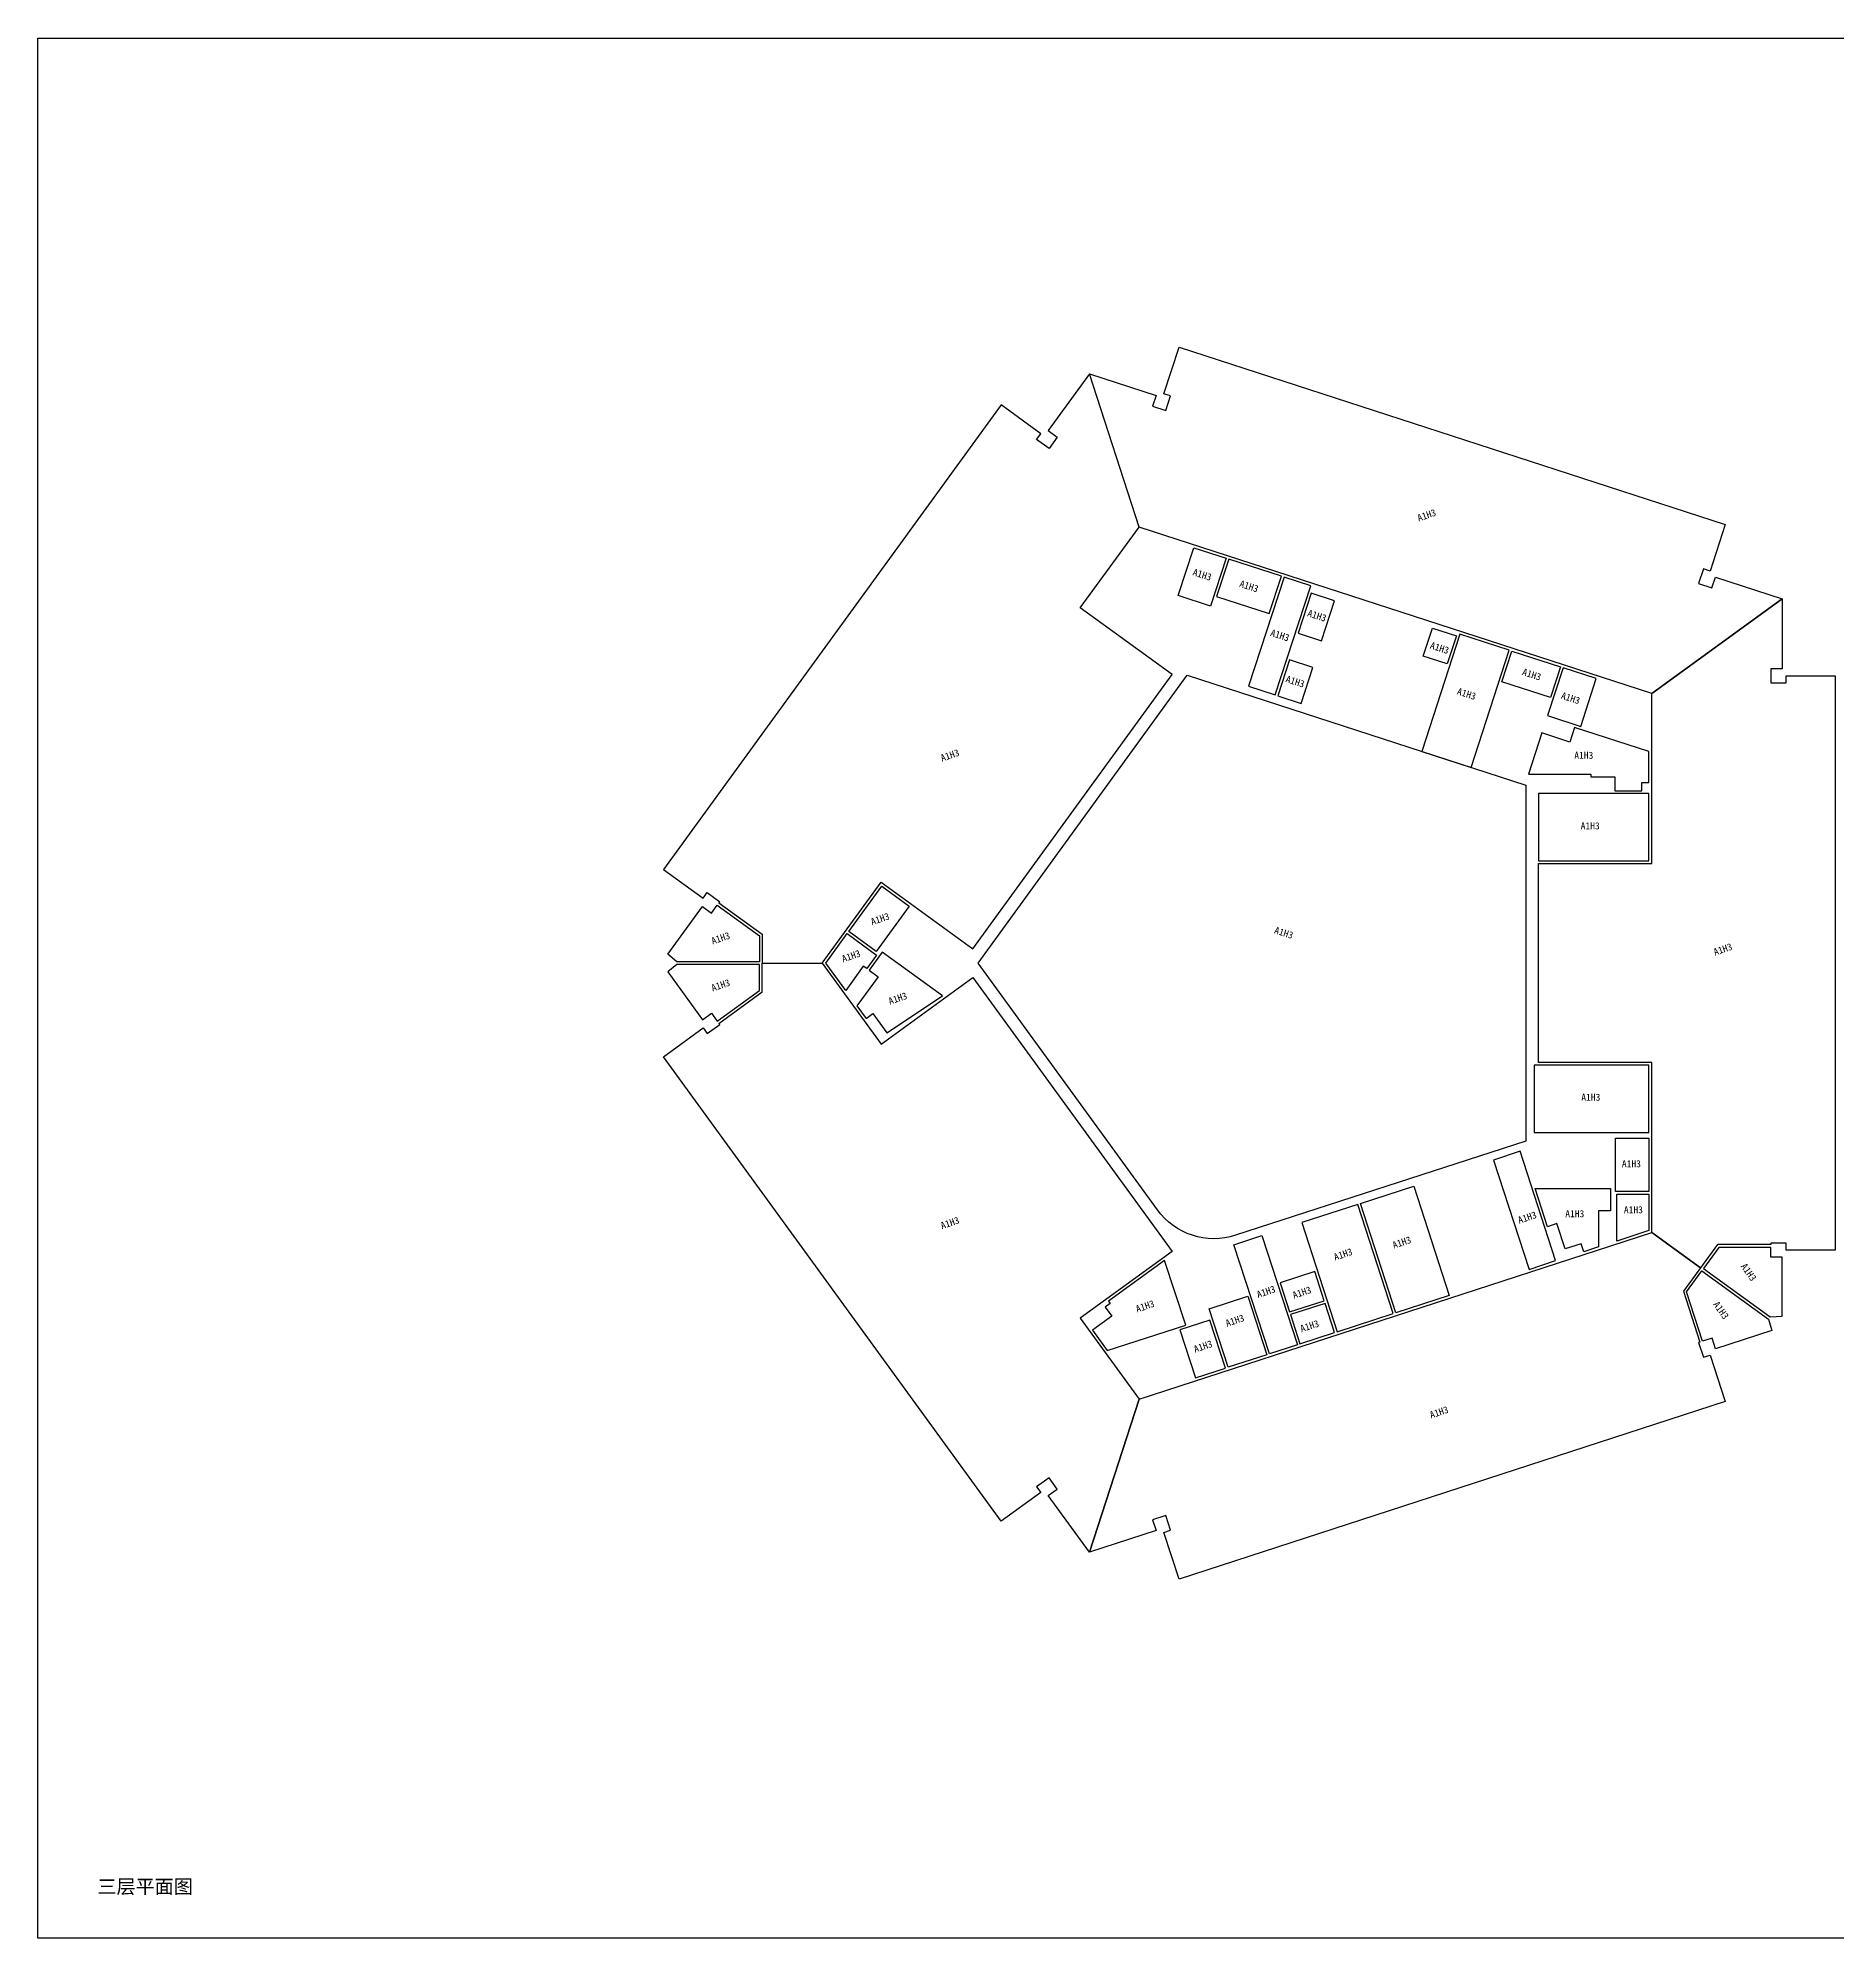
# Model space of a CAD drawing. Header units: millimetres. Extents: x -88739 to 368410, y -69614 to 266592.
# Drawn here: x -88739 to 39782, y -69614 to 66056 of the extents above; entities that cross this region are included whole.
import ezdxf
from ezdxf.enums import TextEntityAlignment as Align

# ---------------------------------------------------------------- set-up
doc = ezdxf.new("R2010")
doc.units = ezdxf.units.MM
doc.header["$LTSCALE"] = 1000
doc.header["$MEASUREMENT"] = 0
doc.layers.add('Timeislife-Room', color=6, linetype='Continuous')
doc.layers.add('Timeislife_Floor', color=3, linetype='Continuous')
doc.styles.add('XC00', font='SimSun.ttf')

msp = doc.modelspace()

# ---------------------------------------------------------------- linework, layer by layer
at = {"layer": 'Timeislife-Room'}
for points in [[(29833, 27094), (30784, 26785), (31031, 27546), (35787, 26001), (26487, 19244), (-10117, 31137), (-13669, 42070), (-8913, 40525), (-9161, 39764), (-8210, 39455), (-7870, 40501), (-8345, 40656), (-7264, 43984), (31730, 31315), (30648, 27986), (30173, 28141)], [(-10117, 31137), (-13669, 42070), (-16609, 38024), (-15962, 37554), (-16549, 36745), (-17439, 37392), (-17145, 37796), (-19977, 39854), (-44076, 6684), (-41245, 4627), (-40951, 5031), (-40061, 4385), (-40120, 4304), (-37030, 2059), (-37030, 0), (-32740, 0), (-28541, 5780), (-21988, 1019), (-7763, 20597), (-14316, 25358)], [(-6220, 29661), (-3908, 28910), (-5020, 25486), (-7332, 26237)], [(-4583, 26185), (-826, 24964), (39, 27627), (-3717, 28848)], [(-2305, 19767), (-402, 19149), (2132, 26947), (229, 27565)], [(1240, 23557), (2905, 23016), (3832, 25869), (2167, 26410)], [(26487, -7100), (18387, -7100), (18387, 7100), (26487, 7100), (26487, 19244), (35787, 26001), (35787, 21000), (34987, 21000), (34987, 20000), (36087, 20000), (36087, 20500), (39587, 20500), (39587, -20500), (36087, -20500), (36087, -20000), (34987, -20000), (34987, -20100), (31168, -20100), (29958, -21766), (26487, -19244)], [(10064, 15117), (13583, 13974), (16302, 22343), (12783, 23486)], [(10819, 23914), (12531, 23358), (11882, 21361), (10170, 21917)], [(16492, 22281), (19964, 21153), (19253, 18966), (15782, 20094)], [(-212, 19087), (1452, 18546), (2286, 21114), (622, 21655)], [(19042, 17668), (21409, 16898), (22522, 20322), (20154, 21091)], [(17687, 13500), (22137, 13500), (22137, 13300), (23837, 13300), (23837, 12300), (25787, 12300), (25787, 12900), (26287, 12900), (26287, 15103), (20977, 16829), (20637, 15782), (18640, 16431)], [(18387, 7300), (26287, 7300), (26287, 12100), (18387, 12100)], [(-30848, 2264), (-28496, 5500), (-26535, 4075), (-28886, 839)], [(-41296, 4046), (-40653, 3569), (-40237, 4142), (-37230, 1957), (-37230, 100), (-43119, 100), (-43778, 630)], [(-30965, 2102), (-28862, 574), (-29567, -397), (-29810, -220), (-31071, -1956), (-32493, 0)], [(-29405, -514), (-28758, -984), (-30268, -3062), (-29613, -3963), (-29128, -3610), (-28129, -4986), (-24158, -2349), (-28465, 780)], [(-10117, -31137), (-13669, -42070), (-16609, -38024), (-15962, -37554), (-16549, -36745), (-17439, -37392), (-17145, -37796), (-19977, -39854), (-44076, -6684), (-41245, -4627), (-40951, -5031), (-40061, -4385), (-40120, -4304), (-37030, -2059), (-37030, 0), (-32740, 0), (-28541, -5780), (-21988, -1019), (-7763, -20597), (-14316, -25358)], [(-41296, -4046), (-40653, -3569), (-40237, -4142), (-37230, -1957), (-37230, -100), (-43119, -100), (-43778, -630)], [(18087, -12100), (26287, -12100), (26287, -7300), (18087, -7300)], [(17729, -21879), (19622, -21232), (17088, -13434), (15195, -14081)], [(26287, -16300), (23907, -16300), (23907, -12500), (26287, -12500)], [(5684, -17171), (9489, -15935), (12022, -23734), (8218, -24970)], [(18164, -16100), (23537, -16100), (23537, -17700), (22687, -17700), (22687, -20268), (21628, -20612), (21443, -20042), (20301, -20413), (19714, -18606), (19049, -18822)], [(5494, -17233), (1500, -18531), (4034, -26329), (8028, -25031)], [(23987, -19846), (23987, -16500), (26287, -16500), (26287, -19099)], [(-13669, -42070), (-10117, -31137), (26487, -19244), (29958, -21766), (28748, -23432), (29928, -27063), (29833, -27094), (30173, -28141), (30648, -27986), (31730, -31315), (-7264, -43984), (-8345, -40656), (-7870, -40501), (-8210, -39455), (-9161, -39764), (-8913, -40525)], [(-3351, -20107), (-1353, -19458), (1180, -27256), (-817, -27905)], [(35787, -21000), (34987, -21008), (34987, -20300), (31270, -20300), (30179, -21802), (34942, -25264), (35787, -25222)], [(-12389, -27670), (-6794, -25852), (-8295, -21231), (-12298, -24138), (-12180, -24300), (-12544, -24565), (-12074, -25212), (-13449, -26211)], [(629, -24912), (3102, -24109), (2422, -22016), (-51, -22820)], [(31031, -27546), (30791, -26783), (30118, -27002), (28970, -23467), (30061, -21964), (34825, -25425), (35046, -26242)], [(-5125, -24679), (-2367, -23782), (-1007, -27967), (-3765, -28863)], [(1367, -27182), (3839, -26379), (3164, -24299), (691, -25102)], [(-5068, -25501), (-7201, -26194), (-6089, -29618), (-3955, -28925)]]:
    msp.add_lwpolyline(points, close=True, dxfattribs=at)
msp.add_lwpolyline([(-8815, -17618), (-21615, 0), (-6679, 20557), (17487, 12705), (17487, -12705), (-3225, -19435, -0.3249197)], format="xyb", close=True, dxfattribs=at)
at = {"layer": 'Timeislife_Floor'}
msp.add_lwpolyline([(-88739, 66056), (104334, 66056), (104334, -69614), (-88739, -69614)], close=True, dxfattribs=at)

# ---------------------------------------------------------------- texts
at = {"layer": 'Timeislife-Room', "style": 'XC00'}
for rotation, p in [(18.87165, (10411, 31984)), (342, (-5612, 27734)), (342, (-2272, 26906)), (342, (2578, 24808)), (342, (-64, 23405)), (342, (11336, 22503)), (342, (1028, 20104)), (342, (17915, 20608)), (342, (13262, 19224)), (342, (20690, 18920)), (18.87165, (-23630, 14839)), (18.87165, (-28614, 3151)), (18.87165, (-40000, 1779)), (342, (213, 2164)), (18.87165, (31557, 985)), (18.87165, (-30683, 502)), (18.87165, (-40000, -1581)), (18.87165, (-27353, -2521)), (18.87165, (-23630, -18552)), (18.87165, (17590, -18161)), (18.87165, (8633, -19943)), (18.87165, (4443, -20797)), (305.12835, (33406, -22072)), (18.87165, (-1062, -23468)), (18.87165, (-9696, -24502)), (18.87165, (1498, -23517)), (305.12835, (31431, -24790)), (18.87165, (-3285, -25524)), (18, (2050, -25917)), (18.87165, (-5555, -27371)), (18.87165, (11294, -32071))]:
    msp.add_text('A1H3', height=500, rotation=rotation, dxfattribs=at).set_placement(p, align=Align.MIDDLE)
for p in [(21633, 14834), (22088, 9797), (22134, -9579), (25031, -14333), (25174, -17617), (20989, -17899)]:
    msp.add_text('A1H3', height=500, dxfattribs=at).set_placement(p, align=Align.MIDDLE)
at = {"layer": 'Timeislife_Floor', "style": 'XC00'}
msp.add_text('三层平面图', height=1000, dxfattribs=at).set_placement((-84498, -66442))

doc.saveas('drawing.dxf')
